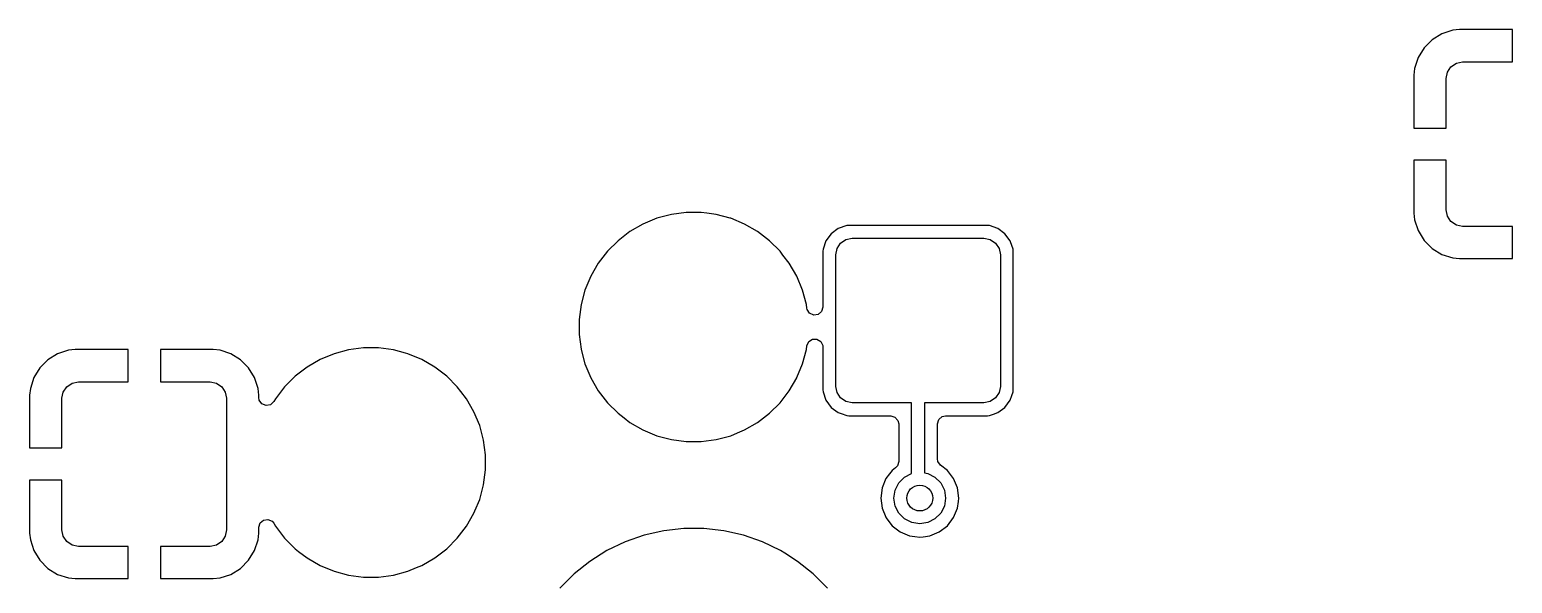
# Model space of a CAD drawing. Extents: x 51 to 261, y -150 to -32.
# Drawn here: x 205.41 to 228.38, y -106.35 to -97.77 of the extents above; entities that cross this region are included whole.
import ezdxf

# ---------------------------------------------------------------- set-up
doc = ezdxf.new("R2010")
doc.units = 0
doc.layers.add('BLACK', color=7, linetype='CONTINUOUS')

msp = doc.modelspace()

# ---------------------------------------------------------------- linework, layer by layer
at = {"layer": 'BLACK', "linetype": 'CONTINUOUS'}
for p, q in [((227.290006, -97.83379), (227.13979, -97.926445)), ((227.290011, -97.833788), (227.290006, -97.83379)), ((227.457542, -97.778274), (227.290011, -97.833788)), ((227.560938, -97.767711), (227.457542, -97.778274)), ((227.560954, -97.76771), (227.560938, -97.767711)), ((228.381258, -97.76771), (227.560954, -97.76771)), ((228.381258, -98.26771), (228.381258, -97.76771)), ((227.014993, -98.051242), (226.922338, -98.201458)), ((227.13979, -97.926445), (227.014993, -98.051242)), ((226.922336, -98.201463), (226.866822, -98.368994)), ((226.922338, -98.201458), (226.922336, -98.201463)), ((227.430946, -98.342398), (227.513674, -98.287121)), ((227.513674, -98.287121), (227.611258, -98.26771)), ((227.611258, -98.26771), (228.381258, -98.26771)), ((226.866822, -98.368994), (226.856258, -98.472391)), ((226.856258, -98.472391), (226.856258, -99.29271)), ((227.356258, -98.52271), (227.375669, -98.425126)), ((227.356258, -99.29271), (227.356258, -98.52271)), ((227.375669, -98.425126), (227.430946, -98.342398)), ((226.856258, -99.29271), (227.356258, -99.29271)), ((227.356258, -99.79271), (226.856259, -99.79271)), ((226.856259, -99.79271), (226.856259, -100.613028)), ((227.356258, -100.56271), (227.356258, -99.79271)), ((227.375669, -100.660294), (227.356258, -100.56271)), ((214.913525, -100.781678), (214.711977, -100.898043)), ((214.913541, -100.78167), (214.913525, -100.781678)), ((215.128554, -100.69261), (214.913541, -100.78167)), ((215.353379, -100.632368), (215.128554, -100.69261)), ((215.584119, -100.601991), (215.353379, -100.632368)), ((215.584124, -100.60199), (215.584119, -100.601991)), ((215.58413, -100.60199), (215.584124, -100.60199)), ((215.816874, -100.60199), (215.58413, -100.60199)), ((215.816879, -100.60199), (215.816874, -100.60199)), ((215.816884, -100.601991), (215.816879, -100.60199)), ((215.90072, -100.613028), (215.816884, -100.601991)), ((216.047624, -100.632368), (215.90072, -100.613028)), ((216.047627, -100.632368), (216.047624, -100.632368)), ((216.047628, -100.632369), (216.047627, -100.632368)), ((216.266858, -100.691112), (216.047628, -100.632369)), ((216.272449, -100.69261), (216.266858, -100.691112)), ((216.487462, -100.78167), (216.272449, -100.69261)), ((216.487478, -100.781678), (216.487462, -100.78167)), ((216.689026, -100.898043), (216.487478, -100.781678)), ((218.06986, -100.804875), (217.940258, -100.850226)), ((218.069862, -100.804875), (218.06986, -100.804875)), ((218.100634, -100.80199), (218.069862, -100.804875)), ((218.100638, -100.80199), (218.100634, -100.80199)), ((220.250366, -100.80199), (218.100638, -100.80199)), ((220.25037, -100.80199), (220.250366, -100.80199)), ((220.281142, -100.804875), (220.25037, -100.80199)), ((220.410745, -100.850226), (220.281142, -100.804875)), ((226.856259, -100.613028), (226.866822, -100.716425)), ((226.866822, -100.716425), (226.922336, -100.883956)), ((227.430946, -100.743022), (227.375669, -100.660294)), ((227.513674, -100.798299), (227.430946, -100.743022)), ((227.611258, -100.81771), (227.513674, -100.798299)), ((228.381258, -100.81771), (227.611258, -100.81771)), ((228.381258, -101.317708), (228.381258, -100.81771)), ((214.527315, -101.039738), (214.36275, -101.204303)), ((214.527322, -101.039732), (214.527315, -101.039738)), ((214.711961, -100.898054), (214.527322, -101.039732)), ((214.711977, -100.898043), (214.711961, -100.898054)), ((216.689029, -100.898045), (216.689026, -100.898043)), ((216.689034, -100.898048), (216.689029, -100.898045)), ((216.68904, -100.898052), (216.689034, -100.898048)), ((216.689042, -100.898054), (216.68904, -100.898052)), ((216.873681, -101.039732), (216.689042, -100.898054)), ((216.873688, -101.039738), (216.873681, -101.039732)), ((217.038253, -101.204303), (216.873688, -101.039738)), ((217.748238, -101.042246), (217.702887, -101.171848)), ((217.829777, -100.931765), (217.748238, -101.042246)), ((217.940258, -100.850226), (217.829777, -100.931765)), ((217.97519, -101.077178), (218.057918, -101.021901)), ((218.057918, -101.021901), (218.155502, -101.00249)), ((218.155502, -101.00249), (220.195502, -101.00249)), ((220.195502, -101.00249), (220.293086, -101.021901)), ((220.293086, -101.021901), (220.375814, -101.077178)), ((220.410747, -100.850227), (220.410745, -100.850226)), ((220.521227, -100.931765), (220.410747, -100.850227)), ((220.602765, -101.042245), (220.521227, -100.931765)), ((220.608732, -101.059299), (220.602765, -101.042245)), ((220.648116, -101.171848), (220.608732, -101.059299)), ((226.922336, -100.883956), (226.922338, -100.883961)), ((226.922338, -100.883961), (227.014993, -101.034177)), ((227.014993, -101.034177), (227.13979, -101.158974)), ((214.362744, -101.20431), (214.221066, -101.388949)), ((214.36275, -101.204303), (214.362744, -101.20431)), ((217.038259, -101.20431), (217.038253, -101.204303)), ((217.082768, -101.262316), (217.038259, -101.20431)), ((217.179944, -101.388958), (217.082768, -101.262316)), ((217.702887, -101.17185), (217.700002, -101.202622)), ((217.700002, -101.202622), (217.700002, -102.070692)), ((217.702887, -101.171848), (217.702887, -101.17185)), ((217.900502, -101.25749), (217.919913, -101.159906)), ((217.900502, -103.29749), (217.900502, -101.25749)), ((217.919913, -101.159906), (217.97519, -101.077178)), ((220.375814, -101.077178), (220.431091, -101.159906)), ((220.431091, -101.159906), (220.450502, -101.25749)), ((220.450502, -101.25749), (220.450502, -103.29749)), ((220.648116, -101.17185), (220.648116, -101.171848)), ((220.651002, -101.202622), (220.648116, -101.17185)), ((220.651002, -103.222708), (220.651002, -101.202622)), ((227.13979, -101.158974), (227.290006, -101.251629)), ((227.290006, -101.251629), (227.290011, -101.251631)), ((227.290011, -101.251631), (227.457542, -101.307145)), ((214.221055, -101.388965), (214.10469, -101.590513)), ((214.221066, -101.388949), (214.221055, -101.388965)), ((217.179948, -101.388965), (217.179944, -101.388958)), ((217.296313, -101.590513), (217.179948, -101.388965)), ((227.457542, -101.307145), (227.560945, -101.317709)), ((227.560945, -101.317709), (228.381257, -101.317709)), ((228.381257, -101.317709), (228.381258, -101.317708)), ((214.104682, -101.590529), (214.015622, -101.805542)), ((214.10469, -101.590513), (214.104682, -101.590529)), ((217.296321, -101.590529), (217.296313, -101.590513)), ((217.384916, -101.80442), (217.296321, -101.590529)), ((214.015622, -101.805542), (213.95538, -102.030367)), ((217.385384, -101.80555), (217.384916, -101.80442)), ((217.445623, -102.030364), (217.385384, -101.80555)), ((213.95538, -102.030367), (213.925003, -102.261107)), ((217.452653, -102.083765), (217.445623, -102.030364)), ((217.453063, -102.086877), (217.452653, -102.083765)), ((217.457025, -102.105627), (217.453063, -102.086877)), ((217.494799, -102.164405), (217.457025, -102.105627)), ((217.558355, -102.19343), (217.494799, -102.164405)), ((217.627513, -102.183486), (217.558355, -102.19343)), ((217.680317, -102.137731), (217.627513, -102.183486)), ((217.700002, -102.070692), (217.680317, -102.137731)), ((213.925003, -102.261107), (213.925002, -102.261124)), ((213.925002, -102.261124), (213.925002, -102.493855)), ((213.925002, -102.493855), (213.925003, -102.493872)), ((213.925003, -102.493872), (213.954856, -102.720634)), ((217.453063, -102.668101), (217.481329, -102.604205)), ((217.481329, -102.604205), (217.539654, -102.565734)), ((217.539654, -102.565734), (217.609518, -102.564903)), ((217.609518, -102.564903), (217.668742, -102.601975)), ((217.668742, -102.601975), (217.698521, -102.66518)), ((217.698521, -102.66518), (217.700002, -102.684287)), ((205.696728, -102.88674), (205.571931, -103.011537)), ((205.846944, -102.794085), (205.696728, -102.88674)), ((205.846949, -102.794083), (205.846944, -102.794085)), ((206.01448, -102.738569), (205.846949, -102.794083)), ((206.117876, -102.728006), (206.01448, -102.738569)), ((206.117892, -102.728005), (206.117876, -102.728006)), ((206.938196, -102.728005), (206.117892, -102.728005)), ((206.938196, -103.228005), (206.938196, -102.728005)), ((208.258514, -102.728005), (207.438196, -102.728005)), ((207.438196, -102.728005), (207.438196, -103.228005)), ((208.361911, -102.738569), (208.258514, -102.728005)), ((208.529442, -102.794083), (208.361911, -102.738569)), ((208.529447, -102.794085), (208.529442, -102.794083)), ((208.679663, -102.88674), (208.529447, -102.794085)), ((208.80446, -103.011537), (208.679663, -102.88674)), ((209.913525, -102.881678), (209.711977, -102.998043)), ((209.913541, -102.88167), (209.913525, -102.881678)), ((210.128554, -102.79261), (209.913541, -102.88167)), ((210.353379, -102.732368), (210.128554, -102.79261)), ((210.584119, -102.701991), (210.353379, -102.732368)), ((210.584124, -102.70199), (210.584119, -102.701991)), ((210.58413, -102.70199), (210.584124, -102.70199)), ((210.816874, -102.70199), (210.58413, -102.70199)), ((210.816879, -102.70199), (210.816874, -102.70199)), ((210.816884, -102.701991), (210.816879, -102.70199)), ((211.047624, -102.732368), (210.816884, -102.701991)), ((211.047627, -102.732368), (211.047624, -102.732368)), ((211.047628, -102.732369), (211.047627, -102.732368)), ((211.236069, -102.782862), (211.047628, -102.732369)), ((211.272449, -102.79261), (211.236069, -102.782862)), ((211.487462, -102.88167), (211.272449, -102.79261)), ((211.487478, -102.881678), (211.487462, -102.88167)), ((211.689026, -102.998043), (211.487478, -102.881678)), ((213.954856, -102.720634), (213.955381, -102.724616)), ((213.955381, -102.724616), (214.015425, -102.948704)), ((217.385384, -102.94943), (217.445623, -102.724616)), ((217.445623, -102.724616), (217.453063, -102.668101)), ((217.700002, -102.684287), (217.700002, -103.352357)), ((205.571931, -103.011537), (205.479276, -103.161753)), ((208.897115, -103.161753), (208.80446, -103.011537)), ((209.711961, -102.998054), (209.527322, -103.139732)), ((209.711977, -102.998043), (209.711961, -102.998054)), ((211.689029, -102.998045), (211.689026, -102.998043)), ((211.689034, -102.998048), (211.689029, -102.998045)), ((211.68904, -102.998052), (211.689034, -102.998048)), ((211.689042, -102.998054), (211.68904, -102.998052)), ((211.873681, -103.139732), (211.689042, -102.998054)), ((214.015425, -102.948704), (214.015622, -102.949437)), ((214.015622, -102.949437), (214.104682, -103.16445)), ((217.297617, -103.161322), (217.385381, -102.949437)), ((217.38538, -102.949437), (217.385384, -102.94943)), ((217.385381, -102.949437), (217.38538, -102.949437)), ((205.42376, -103.329289), (205.413196, -103.432686)), ((205.479274, -103.161758), (205.42376, -103.329289)), ((205.479276, -103.161753), (205.479274, -103.161758)), ((205.932607, -103.385421), (205.987884, -103.302693)), ((205.987884, -103.302693), (206.070612, -103.247416)), ((206.070612, -103.247416), (206.168196, -103.228005)), ((206.168196, -103.228005), (206.938196, -103.228005)), ((207.438196, -103.228005), (208.208196, -103.228005)), ((208.208196, -103.228005), (208.30578, -103.247416)), ((208.30578, -103.247416), (208.388508, -103.302693)), ((208.388508, -103.302693), (208.443785, -103.385421)), ((208.897117, -103.161758), (208.897115, -103.161753)), ((208.952631, -103.329289), (208.897117, -103.161758)), ((208.963194, -103.432686), (208.952631, -103.329289)), ((209.362744, -103.30431), (209.221066, -103.488949)), ((209.36275, -103.304303), (209.362744, -103.30431)), ((209.527315, -103.139738), (209.36275, -103.304303)), ((209.527322, -103.139732), (209.527315, -103.139738)), ((211.873688, -103.139738), (211.873681, -103.139732)), ((212.038253, -103.304303), (211.873688, -103.139738)), ((212.038259, -103.30431), (212.038253, -103.304303)), ((212.092732, -103.375301), (212.038259, -103.30431)), ((214.104682, -103.16445), (214.10469, -103.164466)), ((214.10469, -103.164466), (214.221055, -103.366014)), ((217.179944, -103.366022), (217.296317, -103.164459)), ((217.296317, -103.164459), (217.297617, -103.161322)), ((217.700002, -103.352357), (217.702887, -103.383129)), ((217.919913, -103.395074), (217.900502, -103.29749)), ((220.450502, -103.29749), (220.431091, -103.395074)), ((220.648116, -103.383129), (220.651002, -103.352357)), ((220.651002, -103.352357), (220.651002, -103.222708)), ((205.413196, -103.432686), (205.413196, -104.253005)), ((205.913196, -103.483005), (205.932607, -103.385421)), ((205.913196, -104.253005), (205.913196, -103.483005)), ((208.443785, -103.385421), (208.463196, -103.483005)), ((208.463196, -103.483005), (208.463196, -105.523005)), ((208.963195, -103.432701), (208.963194, -103.432686)), ((208.963195, -103.472818), (208.963195, -103.432701)), ((208.970014, -103.513373), (208.963195, -103.472818)), ((209.010542, -103.570288), (208.970014, -103.513373)), ((209.075407, -103.596256), (209.010542, -103.570288)), ((209.144014, -103.583034), (209.075407, -103.596256)), ((209.194581, -103.534819), (209.144014, -103.583034)), ((209.221052, -103.48897), (209.194581, -103.534819)), ((209.221066, -103.488949), (209.221052, -103.48897)), ((212.179944, -103.488958), (212.092732, -103.375301)), ((212.179948, -103.488965), (212.179944, -103.488958)), ((212.296313, -103.690513), (212.179948, -103.488965)), ((214.221055, -103.366014), (214.221066, -103.36603)), ((214.221066, -103.36603), (214.362744, -103.550669)), ((214.362744, -103.550669), (214.36275, -103.550676)), ((214.36275, -103.550676), (214.527315, -103.715241)), ((216.873683, -103.715246), (217.038258, -103.550671)), ((217.038258, -103.550671), (217.179944, -103.366022)), ((217.702887, -103.383129), (217.702887, -103.383131)), ((217.702887, -103.383131), (217.748238, -103.512733)), ((217.748238, -103.512733), (217.748239, -103.512735)), ((217.748239, -103.512735), (217.829777, -103.623215)), ((217.97519, -103.477802), (217.919913, -103.395074)), ((218.057918, -103.533079), (217.97519, -103.477802)), ((218.155502, -103.55249), (218.057918, -103.533079)), ((219.075502, -103.55249), (218.155502, -103.55249)), ((219.075502, -104.65005), (219.075502, -103.55249)), ((220.195502, -103.55249), (219.275502, -103.55249)), ((219.275502, -103.55249), (219.275502, -104.640641)), ((220.293086, -103.533079), (220.195502, -103.55249)), ((220.375814, -103.477802), (220.293086, -103.533079)), ((220.431091, -103.395074), (220.375814, -103.477802)), ((220.521227, -103.623215), (220.602765, -103.512735)), ((220.602765, -103.512735), (220.628028, -103.440538)), ((220.628028, -103.440538), (220.648116, -103.383131)), ((220.648116, -103.383131), (220.648116, -103.383129)), ((212.296321, -103.690529), (212.296313, -103.690513)), ((212.385223, -103.905161), (212.296321, -103.690529)), ((214.527315, -103.715241), (214.527322, -103.715247)), ((214.527322, -103.715247), (214.620499, -103.786744)), ((214.620499, -103.786744), (214.71197, -103.856932)), ((216.689034, -103.856932), (216.873683, -103.715246)), ((217.829777, -103.623215), (217.940257, -103.704753)), ((217.940257, -103.704753), (217.983459, -103.71987)), ((217.983459, -103.71987), (218.069861, -103.750104)), ((218.069861, -103.750104), (218.100634, -103.75299)), ((218.100634, -103.75299), (218.100638, -103.75299)), ((218.100638, -103.75299), (218.751002, -103.75299)), ((218.751002, -103.75299), (218.818041, -103.772675)), ((218.818041, -103.772675), (218.863796, -103.825479)), ((219.476002, -103.87699), (219.495687, -103.809951)), ((219.495687, -103.809951), (219.548491, -103.764196)), ((219.548491, -103.764196), (219.600002, -103.75299)), ((219.600002, -103.75299), (220.25037, -103.75299)), ((220.25037, -103.75299), (220.281141, -103.750104)), ((220.281141, -103.750104), (220.281143, -103.750104)), ((220.281143, -103.750104), (220.345944, -103.727428)), ((220.345944, -103.727428), (220.410747, -103.704753)), ((220.410747, -103.704753), (220.521227, -103.623215)), ((212.385384, -103.90555), (212.385223, -103.905161)), ((212.445623, -104.130364), (212.385384, -103.90555)), ((214.71197, -103.856932), (214.711977, -103.856936)), ((214.711977, -103.856936), (214.913525, -103.973301)), ((214.913525, -103.973301), (214.913541, -103.973309)), ((214.913541, -103.973309), (215.128554, -104.062369)), ((216.272442, -104.062372), (216.37961, -104.017982)), ((216.37961, -104.017982), (216.487462, -103.973309)), ((216.487462, -103.973309), (216.487465, -103.973307)), ((216.487465, -103.973307), (216.487471, -103.973305)), ((216.487471, -103.973305), (216.689034, -103.856932)), ((218.863796, -103.825479), (218.875002, -103.87699)), ((218.875002, -103.87699), (218.875002, -104.46185)), ((219.476002, -104.421185), (219.476002, -103.87699)), ((205.413196, -104.253005), (205.913196, -104.253005)), ((212.476002, -104.361118), (212.445623, -104.130364)), ((215.128554, -104.062369), (215.128556, -104.062369)), ((215.128556, -104.062369), (215.128562, -104.062372)), ((215.128562, -104.062372), (215.353376, -104.122611)), ((215.353376, -104.122611), (215.58413, -104.15299)), ((215.58413, -104.15299), (215.584137, -104.15299)), ((215.584137, -104.15299), (215.816867, -104.15299)), ((215.816867, -104.15299), (215.816874, -104.15299)), ((215.816874, -104.15299), (216.047628, -104.122611)), ((216.047628, -104.122611), (216.272442, -104.062372)), ((212.476002, -104.593862), (212.476002, -104.361118)), ((218.875002, -104.46185), (218.855317, -104.528889)), ((219.483313, -104.463133), (219.476002, -104.421185)), ((219.524513, -104.519559), (219.483313, -104.463133)), ((212.445623, -104.824616), (212.476002, -104.593862)), ((218.677463, -104.72616), (218.616956, -104.872237)), ((218.7313, -104.655998), (218.677463, -104.72616)), ((218.773718, -104.600718), (218.7313, -104.655998)), ((218.773719, -104.600717), (218.773718, -104.600718)), ((218.77372, -104.600716), (218.773719, -104.600717)), ((218.826489, -104.560225), (218.77372, -104.600716)), ((218.855317, -104.528889), (218.826489, -104.560225)), ((218.878393, -104.793886), (218.966886, -104.705393)), ((218.966886, -104.705393), (219.075502, -104.65005)), ((219.275502, -104.640641), (219.325607, -104.648577)), ((219.325607, -104.648577), (219.437114, -104.705393)), ((219.437114, -104.705393), (219.525607, -104.793886)), ((219.630282, -104.600718), (219.524513, -104.519559)), ((219.726536, -104.726159), (219.630282, -104.600718)), ((219.787044, -104.872238), (219.726536, -104.726159)), ((205.913196, -104.753005), (205.413197, -104.753005)), ((205.413197, -104.753005), (205.413197, -105.573323)), ((205.913196, -105.523005), (205.913196, -104.753005)), ((212.385384, -105.04943), (212.445623, -104.824616)), ((218.616955, -104.872239), (218.596318, -105.028998)), ((218.616956, -104.872237), (218.616955, -104.872239)), ((218.802, -105.029), (218.821577, -104.905393)), ((218.821577, -104.905393), (218.878393, -104.793886)), ((219.525607, -104.793886), (219.582423, -104.905393)), ((219.582423, -104.905393), (219.602, -105.029)), ((219.787044, -104.872239), (219.787044, -104.872238)), ((219.807682, -105.028998), (219.787044, -104.872239)), ((212.311404, -105.228037), (212.385381, -105.049437)), ((212.38538, -105.049437), (212.385384, -105.04943)), ((212.385381, -105.049437), (212.38538, -105.049437)), ((218.596318, -105.028998), (218.596318, -105.029001)), ((218.596318, -105.029001), (218.616955, -105.18576)), ((218.616955, -105.18576), (218.616956, -105.185762)), ((218.616956, -105.185762), (218.673871, -105.323168)), ((218.821577, -105.152607), (218.802, -105.029)), ((218.878393, -105.264114), (218.821577, -105.152607)), ((219.582423, -105.152607), (219.525607, -105.264114)), ((219.602, -105.029), (219.582423, -105.152607)), ((219.726536, -105.331841), (219.787044, -105.185762)), ((219.787044, -105.185762), (219.800802, -105.081254)), ((219.800802, -105.081254), (219.807682, -105.029001)), ((219.807682, -105.029001), (219.807682, -105.028998)), ((208.963195, -105.482163), (208.982879, -105.415124)), ((208.982879, -105.415124), (209.035682, -105.369368)), ((209.035682, -105.369368), (209.104841, -105.359424)), ((209.104841, -105.359424), (209.168397, -105.388448)), ((209.168397, -105.388448), (209.194581, -105.420161)), ((209.194581, -105.420161), (209.219318, -105.463005)), ((212.179944, -105.466022), (212.296317, -105.264459)), ((212.296317, -105.264459), (212.311404, -105.228037)), ((218.673871, -105.323168), (218.677464, -105.331841)), ((218.677464, -105.331841), (218.773718, -105.457282)), ((218.966886, -105.352607), (218.878393, -105.264114)), ((219.078393, -105.409423), (218.966886, -105.352607)), ((219.202, -105.429), (219.078393, -105.409423)), ((219.325607, -105.409423), (219.202, -105.429)), ((219.437114, -105.352607), (219.325607, -105.409423)), ((219.525607, -105.264114), (219.437114, -105.352607)), ((219.630282, -105.457282), (219.726536, -105.331841)), ((205.413197, -105.573323), (205.42376, -105.67672)), ((205.932607, -105.620589), (205.913196, -105.523005)), ((205.987884, -105.703317), (205.932607, -105.620589)), ((208.443785, -105.620589), (208.388508, -105.703317)), ((208.463196, -105.523005), (208.443785, -105.620589)), ((208.952631, -105.67672), (208.963195, -105.573323)), ((208.963195, -105.573323), (208.963195, -105.482163)), ((209.219318, -105.463005), (209.22106, -105.466022)), ((209.22106, -105.466022), (209.221065, -105.466028)), ((209.221065, -105.466028), (209.221066, -105.46603)), ((209.221066, -105.46603), (209.362744, -105.650669)), ((209.362744, -105.650669), (209.36275, -105.650676)), ((209.36275, -105.650676), (209.527315, -105.815241)), ((211.873683, -105.815246), (212.038258, -105.650671)), ((212.038258, -105.650671), (212.179944, -105.466022)), ((214.930922, -105.606265), (214.636687, -105.709223)), ((214.930934, -105.606261), (214.930922, -105.606265)), ((215.234852, -105.536894), (214.930934, -105.606261)), ((215.234868, -105.536892), (215.234852, -105.536894)), ((215.544629, -105.50199), (215.234868, -105.536892)), ((215.544633, -105.50199), (215.544629, -105.50199)), ((215.856371, -105.50199), (215.544633, -105.50199)), ((215.856375, -105.50199), (215.856371, -105.50199)), ((216.166135, -105.536892), (215.856375, -105.50199)), ((216.166151, -105.536894), (216.166135, -105.536892)), ((216.470069, -105.606261), (216.166151, -105.536894)), ((216.470081, -105.606265), (216.470069, -105.606261)), ((216.764316, -105.709223), (216.470081, -105.606265)), ((218.773718, -105.457282), (218.899159, -105.553536)), ((218.899159, -105.553536), (219.045238, -105.614044)), ((219.045238, -105.614044), (219.123619, -105.624363)), ((219.123619, -105.624363), (219.201999, -105.634682)), ((219.201999, -105.634682), (219.202, -105.634682)), ((219.202, -105.634682), (219.202001, -105.634682)), ((219.202001, -105.634682), (219.254254, -105.627802)), ((219.254254, -105.627802), (219.358762, -105.614044)), ((219.358762, -105.614044), (219.504841, -105.553536)), ((219.504841, -105.553536), (219.630282, -105.457282)), ((205.42376, -105.67672), (205.479274, -105.844251)), ((205.479274, -105.844251), (205.479276, -105.844256)), ((205.479276, -105.844256), (205.571931, -105.994472)), ((206.070612, -105.758594), (205.987884, -105.703317)), ((206.168196, -105.778005), (206.070612, -105.758594)), ((206.938196, -105.778005), (206.168196, -105.778005)), ((206.938196, -106.278003), (206.938196, -105.778005)), ((208.208196, -105.778005), (207.438196, -105.778005)), ((207.438196, -105.778005), (207.438196, -106.278004)), ((208.30578, -105.758594), (208.208196, -105.778005)), ((208.388508, -105.703317), (208.30578, -105.758594)), ((208.80446, -105.994472), (208.897115, -105.844256)), ((208.897115, -105.844256), (208.897117, -105.844251)), ((208.897117, -105.844251), (208.952631, -105.67672)), ((209.527315, -105.815241), (209.527322, -105.815247)), ((209.527322, -105.815247), (209.579522, -105.855301)), ((209.579522, -105.855301), (209.71197, -105.956932)), ((211.689034, -105.956932), (211.873683, -105.815246)), ((214.355827, -105.844478), (214.09187, -106.010333)), ((214.636687, -105.709223), (214.355827, -105.844478)), ((217.045176, -105.844478), (216.764316, -105.709223)), ((217.1104, -105.885461), (217.045176, -105.844478)), ((205.571931, -105.994472), (205.696728, -106.119269)), ((208.679663, -106.119269), (208.80446, -105.994472)), ((209.71197, -105.956932), (209.711977, -105.956936)), ((209.711977, -105.956936), (209.913525, -106.073301)), ((209.913525, -106.073301), (209.913541, -106.073309)), ((209.913541, -106.073309), (210.128554, -106.162369)), ((211.272442, -106.162372), (211.404134, -106.107824)), ((211.404134, -106.107824), (211.487462, -106.073309)), ((211.487462, -106.073309), (211.487465, -106.073307)), ((211.487465, -106.073307), (211.487471, -106.073305)), ((211.487471, -106.073305), (211.689034, -105.956932)), ((214.09187, -106.010333), (213.848143, -106.204698)), ((217.309135, -106.010334), (217.1104, -105.885461)), ((217.552861, -106.204699), (217.309135, -106.010334)), ((205.696728, -106.119269), (205.846944, -106.211924)), ((205.846944, -106.211924), (205.846949, -106.211926)), ((205.846949, -106.211926), (206.01448, -106.26744)), ((206.01448, -106.26744), (206.117883, -106.278004)), ((206.117883, -106.278004), (206.938195, -106.278004)), ((206.938195, -106.278004), (206.938196, -106.278003)), ((207.438196, -106.278004), (208.2585, -106.278004)), ((208.2585, -106.278004), (208.258514, -106.278003)), ((208.258514, -106.278003), (208.361911, -106.26744)), ((208.361911, -106.26744), (208.529442, -106.211926)), ((208.529442, -106.211926), (208.529447, -106.211924)), ((208.529447, -106.211924), (208.679663, -106.119269)), ((210.128554, -106.162369), (210.128556, -106.162369)), ((210.128556, -106.162369), (210.128562, -106.162372)), ((210.128562, -106.162372), (210.353376, -106.222611)), ((210.353376, -106.222611), (210.58413, -106.25299)), ((210.58413, -106.25299), (210.584137, -106.25299)), ((210.584137, -106.25299), (210.816867, -106.25299)), ((210.816867, -106.25299), (210.816874, -106.25299)), ((210.816874, -106.25299), (211.047628, -106.222611)), ((211.047628, -106.222611), (211.272442, -106.162372)), ((213.848143, -106.204698), (213.62771, -106.425131)), ((217.773293, -106.425131), (217.552861, -106.204699))]:
    msp.add_line(p, q, dxfattribs=at)
at = {"layer": 'BLACK'}
msp.add_circle((219.202, -105.029), 0.2, dxfattribs=at)

doc.saveas('drawing.dxf')
